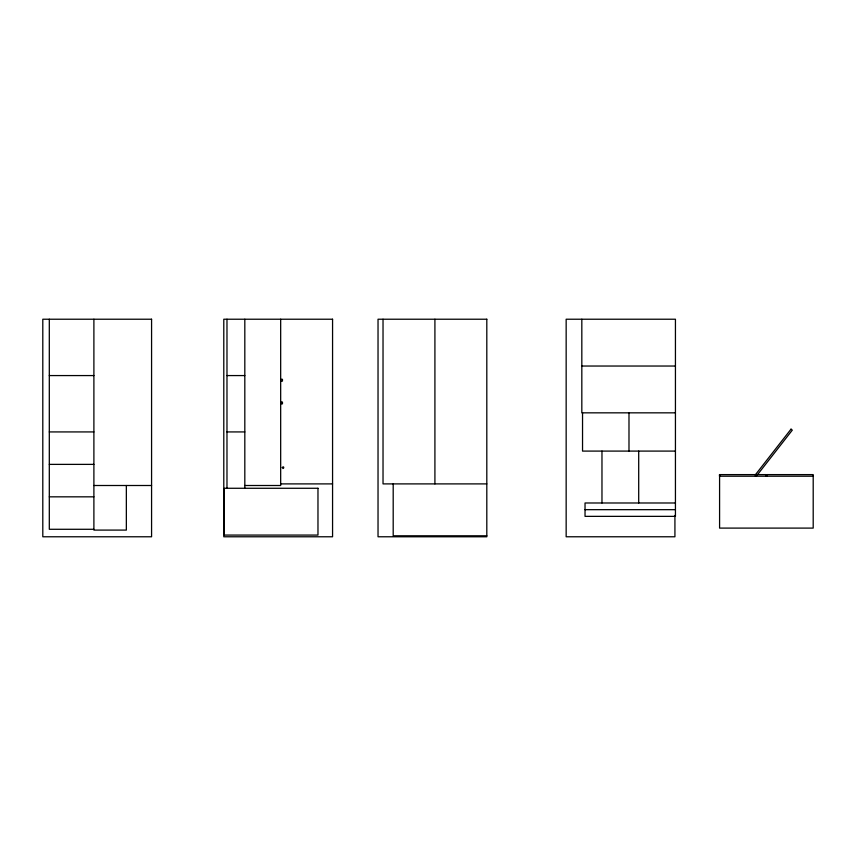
<?xml version="1.0" encoding="UTF-8"?>
<svg xmlns="http://www.w3.org/2000/svg" width="856" height="856" viewBox="0 0 856 856"><rect width="100%" height="100%" fill="white"/><g stroke="black" fill="none" stroke-linecap="round" stroke-linejoin="round"><path stroke-width="1.28" d="M581.823 366.036L675.438 366.036M49.306 375.57L93.893 375.57M226.979 375.57L244.816 375.57M280.672 379.315L282.459 379.315L282.459 381.102L280.672 381.102M280.672 402.053L282.459 402.053L282.459 403.839L280.672 403.839M675.438 412.838L581.823 412.838L581.823 319.224M49.306 431.927L93.893 431.927M226.979 431.927L244.816 431.927M675.438 451.091L582.54 451.091L582.54 412.838M49.306 464.38L93.893 464.38M719.586 476.214L813.2 476.214M280.672 483.897L332.567 483.897M486.807 483.897L383.028 483.897L383.028 319.224M93.893 485.502L151.576 485.502M244.816 485.502L280.672 485.502L280.672 319.224M49.306 496.833L93.893 496.833M675.438 502.986L585.033 502.986L585.033 516.361L675.438 516.361L675.438 319.224L566.158 319.224L566.158 536.776L674.924 536.776L674.924 515.419M585.033 509.673L675.438 509.673M93.893 529.286L49.306 529.286L49.306 319.224M486.807 535.792L393.193 535.792L393.193 483.897M766.751 476.214L766.751 474.609L813.2 474.609L813.2 528.099L719.586 528.099L719.586 474.609M765.949 476.214L765.949 474.609L719.5 474.609L719.5 476.214M755.441 474.609L755.441 476.214M638.704 451.091L638.704 502.986M628.989 412.838L628.989 451.091M601.971 451.091L601.971 502.986M434.912 319.224L434.912 483.897M244.816 319.224L244.816 488.273M226.979 319.224L226.979 488.273M126.346 485.502L126.346 530.089L93.893 530.089L93.893 319.224M282.32 467.397C283.24 470.854 285.08 465.129 282.32 467.397M791.03 429.156L755.516 474.609L756.779 475.594L792.292 430.14L791.03 429.156M151.576 319.224L42.8 319.224L42.8 536.776L151.576 536.776L151.576 319.224M332.567 319.224L223.791 319.224L223.791 536.776L332.567 536.776L332.567 319.224M486.807 319.224L378.031 319.224L378.031 536.776L486.807 536.776L486.807 319.224M317.972 488.273L224.358 488.273L224.358 535.075L317.972 535.075L317.972 488.273"/></g></svg>
